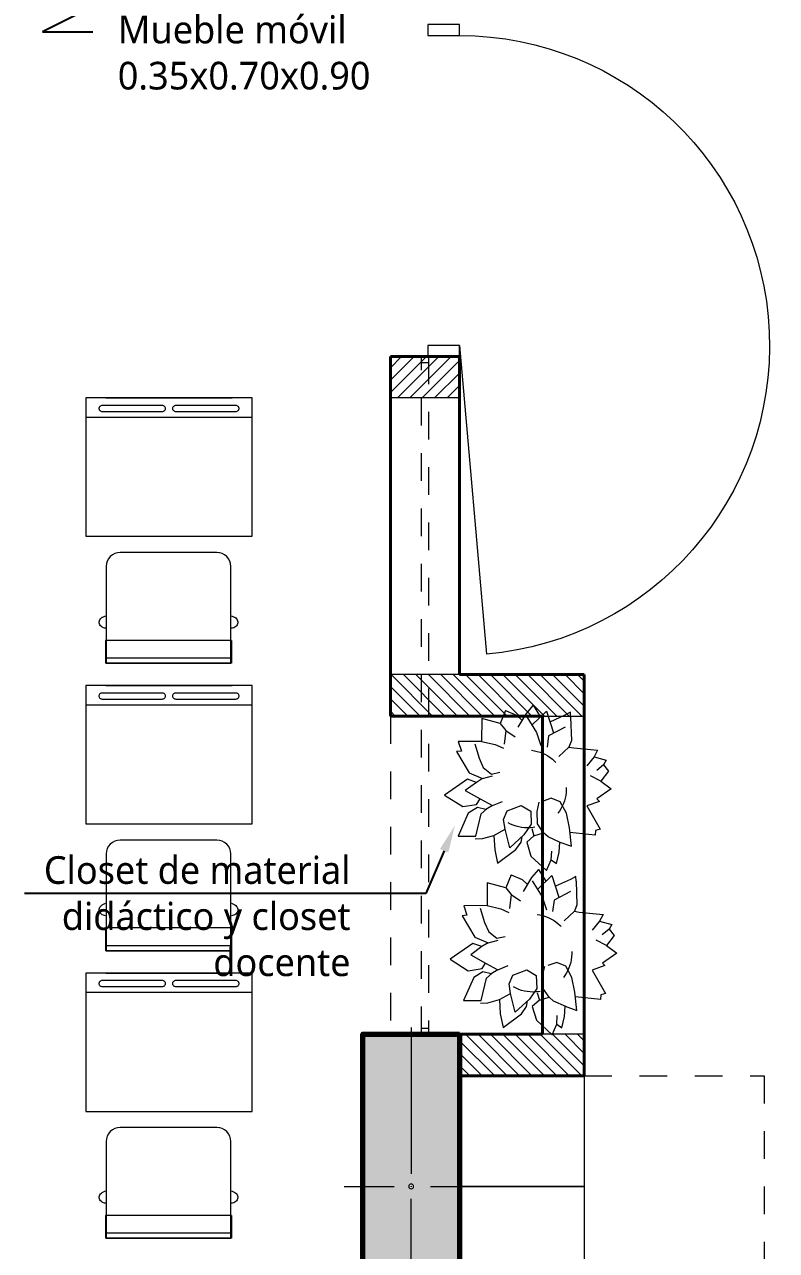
# Model space of a CAD drawing. Header units: metres. Extents: x 28 to 239, y -1 to 113.
# Drawn here: x 43.978 to 46.695, y 47.546 to 51.978 of the extents above; entities that cross this region are included whole.
import ezdxf
from ezdxf import colors
from ezdxf.entities.mleader import LeaderData, LeaderLine
from ezdxf.math import Vec2, Vec3

# ---------------------------------------------------------------- set-up
doc = ezdxf.new("R2010")
doc.units = ezdxf.units.M
doc.linetypes.add('DASHED2', pattern=[0.375, 0.25, -0.125])
for name, color, linetype, lineweight in [('COLUMNAS 50', 32, 'Continuous', 70), ('COLUMNETASSS', 211, 'Continuous', 20), ('Cotas varias El', 253, 'Continuous', 13), ('Equipamiento SR', 23, 'Continuous', 0), ('GRAFO01', 7, 'Continuous', 0), ('letras sr', 7, 'Continuous', 5), ('muro bajo', 191, 'Continuous', 40), ('Puertas El', 21, 'Continuous', 15), ('texturas', 252, 'Continuous', 0), ('Vanos', 140, 'Continuous', 5)]:
    doc.layers.add(name, color=color, linetype=linetype, lineweight=lineweight)
doc.styles.add('Generales', font='trebuc.ttf', dxfattribs={"height": 0.1})

# ---------------------------------------------------------------- blocks, each defined once
blk = doc.blocks.new('A$C5A0F33B4')
at = {"layer": 'Puertas El', "linetype": 'Continuous'}
blk.add_line((1.12, 1.16), (1.2176, 2.2757), dxfattribs=at)
at = {"layer": 'Puertas El', "linetype": 'ByBlock'}
for p, q in [((1.005, 1.16), (1.005, 1.2)), ((1.005, 1.2), (1.12, 1.2)), ((1.12, 1.2), (1.005, 1.2)), ((1.12, 1.2), (1.12, 1.16)), ((1.12, 1.16), (1.005, 1.16)), ((1.005, 0), (1.005, 0.04)), ((1.005, 0.04), (1.12, 0.04)), ((1.12, 0), (1.005, 0)), ((1.12, 0), (1.005, 0)), ((1.12, 0), (1.005, 0)), ((1.12, 0.04), (1.12, 0))]:
    blk.add_line(p, q, dxfattribs=at)
blk.add_arc((1.12, 1.16), 1.12, 270, 85, dxfattribs=at)
blk = doc.blocks.new('Columna 1.10 x0.30')
at = {"true_color": 0xc7c8ca}
h = blk.add_hatch(color=9, dxfattribs=at)
h.dxf.hatch_style = 1
h.paths.add_polyline_path([(-234.8493, 113.8066), (-235.9493, 113.8066), (-235.9493, 113.4566), (-234.8493, 113.4566)])
h.paths.add_polyline_path([(-235.3906, 113.6316, -1), (-235.408, 113.6316, -1)], flags=16)
at = {"layer": 'COLUMNAS 50', "color": 1, "linetype": 'Continuous', "lineweight": 5}
for p, q in [((-235.3993, 113.8732), (-235.3993, 113.6932)), ((-235.9743, 113.6316), (-235.4443, 113.6316)), ((-234.8243, 113.6316), (-235.3543, 113.6316)), ((-235.3993, 113.5616), (-235.3993, 113.3816))]:
    blk.add_line(p, q, dxfattribs=at)
at = {"layer": 'COLUMNAS 50', "linetype": 'Continuous'}
blk.add_lwpolyline([(-235.9493, 113.4566), (-234.8493, 113.4566), (-234.8493, 113.8066), (-235.9493, 113.8066)], close=True, dxfattribs=at)
at = {"layer": 'COLUMNAS 50', "color": 1, "linetype": 'Continuous', "lineweight": 5}
blk.add_circle((-235.3993, 113.6316), 0.00871, dxfattribs=at)
blk.add_point((-235.3993, 113.6316), dxfattribs=at)
blk = doc.blocks.new('School Desk 2')
at = {"layer": 'Equipamiento SR', "linetype": 'Continuous'}
for p, q in [((0.1995, 0.3017), (0.6995, 0.3017)), ((0.1995, -0.2983), (0.1995, 0.3017)), ((0.629, 0.3017), (0.629, -0.2983)), ((0.6995, 0.3017), (0.6995, -0.2983)), ((-0.241, 0.228), (-0.2591, 0.228)), ((-0.2591, 0.228), (-0.2591, -0.228)), ((-0.1767, 0.228), (-0.241, 0.228)), ((-0.241, 0.228), (-0.241, -0.228)), ((-0.1767, 0.228), (-0.1767, -0.228)), ((-0.1322, 0.2314), (-0.1327, 0.228)), ((-0.1309, 0.2356), (-0.1322, 0.2314)), ((-0.129, 0.2394), (-0.1309, 0.2356)), ((-0.1265, 0.2428), (-0.129, 0.2394)), ((-0.1236, 0.2457), (-0.1265, 0.2428)), ((-0.1203, 0.2479), (-0.1236, 0.2457)), ((-0.1168, 0.2494), (-0.1203, 0.2479)), ((-0.113, 0.2502), (-0.1168, 0.2494)), ((-0.1092, 0.2502), (-0.113, 0.2502)), ((-0.1055, 0.2494), (-0.1092, 0.2502)), ((-0.1019, 0.2479), (-0.1055, 0.2494)), ((-0.0987, 0.2457), (-0.1019, 0.2479)), ((-0.0957, 0.2428), (-0.0987, 0.2457)), ((-0.0933, 0.2394), (-0.0957, 0.2428)), ((-0.0924, 0.2375), (-0.0933, 0.2394)), ((-0.0876, 0.228), (-0.0924, 0.2375)), ((0.6507, 0.2435), (0.651, 0.2457)), ((0.6507, 0.2424), (0.6507, 0.2435)), ((0.6507, 0.027), (0.6507, 0.2424)), ((0.651, 0.2457), (0.6517, 0.2477)), ((0.6517, 0.2477), (0.6526, 0.2497)), ((0.6526, 0.2497), (0.6539, 0.2514)), ((0.6539, 0.2514), (0.6553, 0.2528)), ((0.6553, 0.2528), (0.657, 0.2539)), ((0.657, 0.2539), (0.6587, 0.2546)), ((0.6587, 0.2546), (0.6606, 0.255)), ((0.6606, 0.255), (0.6625, 0.255)), ((0.6625, 0.255), (0.6644, 0.2546)), ((0.6644, 0.2546), (0.6662, 0.2539)), ((0.6662, 0.2539), (0.6678, 0.2528)), ((0.6678, 0.2528), (0.6693, 0.2514)), ((0.6693, 0.2514), (0.6705, 0.2497)), ((0.6705, 0.2497), (0.6714, 0.2477)), ((0.6714, 0.2477), (0.6721, 0.2457)), ((0.6721, 0.2457), (0.6724, 0.2435)), ((0.6724, 0.2435), (0.6724, 0.2424)), ((0.6724, 0.2424), (0.6724, 0.027)), ((0.6995, -0.2263), (0.6995, 0.2297)), ((0.6507, 0.0259), (0.6507, 0.027)), ((0.651, 0.0238), (0.6507, 0.0259)), ((0.6517, 0.0217), (0.651, 0.0238)), ((0.6526, 0.0198), (0.6517, 0.0217)), ((0.6539, 0.0181), (0.6526, 0.0198)), ((0.6553, 0.0166), (0.6539, 0.0181)), ((0.657, 0.0155), (0.6553, 0.0166)), ((0.6587, 0.0148), (0.657, 0.0155)), ((0.6606, 0.0144), (0.6587, 0.0148)), ((0.6625, 0.0144), (0.6606, 0.0144)), ((0.6644, 0.0148), (0.6625, 0.0144)), ((0.6662, 0.0155), (0.6644, 0.0148)), ((0.6678, 0.0166), (0.6662, 0.0155)), ((0.6693, 0.0181), (0.6678, 0.0166)), ((0.6705, 0.0198), (0.6693, 0.0181)), ((0.6714, 0.0217), (0.6705, 0.0198)), ((0.6721, 0.0238), (0.6714, 0.0217)), ((0.6724, 0.0259), (0.6721, 0.0238)), ((0.6724, 0.027), (0.6724, 0.0259)), ((0.6507, -0.0225), (0.651, -0.0203)), ((0.6507, -0.0236), (0.6507, -0.0225)), ((0.6507, -0.2389), (0.6507, -0.0236)), ((0.651, -0.0203), (0.6517, -0.0182)), ((0.6517, -0.0182), (0.6526, -0.0163)), ((0.6526, -0.0163), (0.6539, -0.0146)), ((0.6539, -0.0146), (0.6553, -0.0132)), ((0.6553, -0.0132), (0.657, -0.0121)), ((0.657, -0.0121), (0.6587, -0.0113)), ((0.6587, -0.0113), (0.6606, -0.0109)), ((0.6606, -0.0109), (0.6625, -0.0109)), ((0.6625, -0.0109), (0.6644, -0.0113)), ((0.6644, -0.0113), (0.6662, -0.0121)), ((0.6662, -0.0121), (0.6678, -0.0132)), ((0.6678, -0.0132), (0.6693, -0.0146)), ((0.6693, -0.0146), (0.6705, -0.0163)), ((0.6705, -0.0163), (0.6714, -0.0182)), ((0.6714, -0.0182), (0.6721, -0.0203)), ((0.6721, -0.0203), (0.6724, -0.0225)), ((0.6724, -0.0225), (0.6724, -0.0236)), ((0.6724, -0.0236), (0.6724, -0.2389)), ((-0.241, -0.228), (-0.2591, -0.228)), ((-0.1767, -0.228), (-0.241, -0.228)), ((-0.1327, -0.228), (-0.1322, -0.2314)), ((-0.1322, -0.2314), (-0.1309, -0.2356)), ((-0.1309, -0.2356), (-0.129, -0.2394)), ((-0.129, -0.2394), (-0.1265, -0.2428)), ((-0.1265, -0.2428), (-0.1236, -0.2457)), ((-0.1236, -0.2457), (-0.1203, -0.2479)), ((-0.1203, -0.2479), (-0.1168, -0.2494)), ((-0.1168, -0.2494), (-0.113, -0.2502)), ((-0.113, -0.2502), (-0.1092, -0.2502)), ((-0.1092, -0.2502), (-0.1055, -0.2494)), ((-0.1055, -0.2494), (-0.1019, -0.2479)), ((-0.1019, -0.2479), (-0.0987, -0.2457)), ((-0.0987, -0.2457), (-0.0957, -0.2428)), ((-0.0957, -0.2428), (-0.0933, -0.2394)), ((-0.0933, -0.2394), (-0.0924, -0.2375)), ((-0.0924, -0.2375), (-0.0876, -0.228)), ((0.6507, -0.24), (0.6507, -0.2389)), ((0.651, -0.2422), (0.6507, -0.24)), ((0.6517, -0.2443), (0.651, -0.2422)), ((0.6526, -0.2462), (0.6517, -0.2443)), ((0.6539, -0.2479), (0.6526, -0.2462)), ((0.6553, -0.2493), (0.6539, -0.2479)), ((0.657, -0.2505), (0.6553, -0.2493)), ((0.6587, -0.2512), (0.657, -0.2505)), ((0.6606, -0.2516), (0.6587, -0.2512)), ((0.6625, -0.2516), (0.6606, -0.2516)), ((0.6644, -0.2512), (0.6625, -0.2516)), ((0.6662, -0.2505), (0.6644, -0.2512)), ((0.6678, -0.2493), (0.6662, -0.2505)), ((0.6693, -0.2479), (0.6678, -0.2493)), ((0.6705, -0.2462), (0.6693, -0.2479)), ((0.6714, -0.2443), (0.6705, -0.2462)), ((0.6721, -0.2422), (0.6714, -0.2443)), ((0.6724, -0.24), (0.6721, -0.2422)), ((0.6724, -0.2389), (0.6724, -0.24)), ((0.6995, -0.2983), (0.1995, -0.2983)), ((0.629, -0.2833), (0.6295, -0.2833))]:
    blk.add_line(p, q, dxfattribs=at)
blk.add_lwpolyline([(-0.2591, 0.225), (0.0909, 0.225, -0.414214), (0.1409, 0.175), (0.1409, -0.175, -0.414214), (0.0909, -0.225), (-0.2591, -0.225), (-0.2591, 0.225)], format="xyb", dxfattribs=at)
blk = doc.blocks.new('A$C4CA21B86')
at = {"layer": 'GRAFO01', "color": 251, "linetype": 'DASHED2', "lineweight": 9, "ltscale": 0.1}
for p, q in [((0.2206, 0.5784), (0.2008, 0.5316)), ((0.2206, 0.5784), (0.2601, 0.5614)), ((0.3198, 0.5977), (0.2943, 0.5682)), ((0.3679, 0.5763), (0.3168, 0.5265)), ((0.3198, 0.5977), (0.3462, 0.5551)), ((0.3679, 0.5763), (0.3932, 0.4975)), ((0.1342, 0.5496), (0.1337, 0.467)), ((0.2008, 0.5316), (0.1342, 0.5496)), ((0.2601, 0.5614), (0.2795, 0.5434)), ((0.2943, 0.5682), (0.2645, 0.5182)), ((0.2967, 0.5564), (0.3321, 0.4995)), ((0.435, 0.5618), (0.3805, 0.5371)), ((0.4544, 0.573), (0.435, 0.5618)), ((0.4553, 0.5552), (0.4544, 0.573)), ((0.4553, 0.5552), (0.4585, 0.4705)), ((0.2008, 0.5316), (0.2212, 0.507)), ((0.2212, 0.507), (0.2147, 0.4566)), ((0.2212, 0.507), (0.2545, 0.4841)), ((0.3321, 0.4995), (0.3483, 0.4523)), ((0.4355, 0.518), (0.3759, 0.4874)), ((0.1337, 0.467), (0.0492, 0.4669)), ((0.0492, 0.4669), (0.0608, 0.4322)), ((0.1092, 0.4579), (0.1248, 0.4067)), ((0.1335, 0.467), (0.183, 0.4555)), ((0.183, 0.4555), (0.2123, 0.4422)), ((0.3759, 0.4874), (0.3701, 0.4463)), ((0.4492, 0.4466), (0.4123, 0.4126)), ((0.4585, 0.4705), (0.4492, 0.4466)), ((0.4492, 0.4466), (0.4664, 0.4434)), ((0.4664, 0.4434), (0.5525, 0.4351)), ((0.0608, 0.4322), (0.0433, 0.4303)), ((0.0433, 0.4303), (0.0891, 0.3537)), ((0.1248, 0.4067), (0.1399, 0.3728)), ((0.5404, 0.4114), (0.5135, 0.3788)), ((0.5525, 0.4351), (0.5404, 0.4114)), ((0.5404, 0.4114), (0.5842, 0.3988)), ((0.1399, 0.3728), (0.1693, 0.349)), ((0.1693, 0.349), (0.1991, 0.3561)), ((0.5743, 0.3826), (0.55, 0.362)), ((0.5923, 0.3592), (0.5646, 0.3229)), ((0.5842, 0.3988), (0.5743, 0.3826)), ((0.5743, 0.3826), (0.5923, 0.3592)), ((0.0824, 0.3301), (0, 0.2732)), ((0.1151, 0.3189), (0.0744, 0.289)), ((0.1151, 0.3189), (0.0824, 0.3301)), ((0.0891, 0.3537), (0.1375, 0.3327)), ((0.1375, 0.3327), (0.1151, 0.3189)), ((0.1375, 0.3327), (0.1736, 0.342)), ((0.5646, 0.3229), (0.5275, 0.3423)), ((0.5646, 0.3229), (0.6024, 0.2956)), ((0, 0.2732), (0.0656, 0.2316)), ((0.0744, 0.289), (0.128, 0.2591)), ((0.6024, 0.2956), (0.5502, 0.2595)), ((0.0656, 0.2316), (0.1157, 0.2393)), ((0.1187, 0.2282), (0.0852, 0.2075)), ((0.1157, 0.2393), (0.128, 0.2591)), ((0.1484, 0.2207), (0.1187, 0.2282)), ((0.128, 0.2591), (0.1725, 0.2355)), ((0.1317, 0.2048), (0.1524, 0.2232)), ((0.1725, 0.2355), (0.1484, 0.2207)), ((0.1725, 0.2355), (0.2098, 0.2504)), ((0.2263, 0.2162), (0.2768, 0.2352)), ((0.2768, 0.2352), (0.3111, 0.215)), ((0.3344, 0.2132), (0.3421, 0.2475)), ((0.3855, 0.2619), (0.3535, 0.2504)), ((0.4181, 0.2487), (0.3855, 0.2619)), ((0.4402, 0.2075), (0.4181, 0.2487)), ((0.5593, 0.2504), (0.5134, 0.2343)), ((0.5134, 0.2343), (0.5617, 0.1499)), ((0.5502, 0.2595), (0.5593, 0.2504)), ((0.0852, 0.2075), (0.0486, 0.1244)), ((0.1124, 0.1241), (0.1317, 0.2048)), ((0.213, 0.1848), (0.2263, 0.2162)), ((0.2184, 0.1494), (0.213, 0.1848)), ((0.3111, 0.215), (0.3129, 0.168)), ((0.3356, 0.1692), (0.3344, 0.2132)), ((0.4511, 0.1546), (0.4402, 0.2075)), ((0.1781, 0.1274), (0.2184, 0.1494)), ((0.2356, 0.0825), (0.2184, 0.1494)), ((0.3129, 0.168), (0.2864, 0.1294)), ((0.3149, 0.1524), (0.3228, 0.1259)), ((0.3228, 0.1259), (0.3578, 0.1363)), ((0.3578, 0.1363), (0.3356, 0.1692)), ((0.3737, 0.122), (0.3578, 0.1363)), ((0.4582, 0.088), (0.4511, 0.1546)), ((0.5435, 0.1276), (0.4529, 0.1378)), ((0.5449, 0.145), (0.5435, 0.1276)), ((0.5617, 0.1499), (0.5449, 0.145)), ((0.0486, 0.1244), (0.1124, 0.1241)), ((0.1104, 0.1147), (0.1365, 0.1159)), ((0.1365, 0.1159), (0.1781, 0.1274)), ((0.1781, 0.1274), (0.1811, 0.0755)), ((0.2864, 0.1294), (0.2356, 0.0825)), ((0.2574, 0.0758), (0.2763, 0.1025)), ((0.2763, 0.1025), (0.2798, 0.1229)), ((0.3228, 0.1259), (0.2968, 0.1027)), ((0.2968, 0.1027), (0.3122, 0.0528)), ((0.4182, 0.1021), (0.3737, 0.122)), ((0.4134, 0.0661), (0.4158, 0.1031)), ((0.4158, 0.1031), (0.4582, 0.088)), ((0.1811, 0.0755), (0.1912, 0.0267)), ((0.1912, 0.0267), (0.2574, 0.0758)), ((0.3122, 0.0528), (0.3685, 0)), ((0.3851, 0.0386), (0.3871, 0.0702)), ((0.404, 0.0255), (0.4134, 0.0661)), ((0.3685, 0), (0.3851, 0.0386)), ((0.3851, 0.0386), (0.404, 0.0255))]:
    blk.add_line(p, q, dxfattribs=at)
at = {"layer": 'GRAFO01', "color": 251, "linetype": 'DASHED2', "lineweight": 9, "ltscale": 0.1, "extrusion": (0, 0, -1)}
blk.add_ellipse((0.2992, 0.2952), major_axis=(0.0994, 0.0994), ratio=1, start_param=-0.678369, end_param=2.877304, dxfattribs=at)

msp = doc.modelspace()

# ---------------------------------------------------------------- hatches: boundary and pattern name
at = {"layer": 'texturas'}
h = msp.add_hatch(dxfattribs=at)
h.set_pattern_fill('ANSI31', color=256, scale=0.01)
h.set_pattern_definition([(45, (195.278467, -86.876957), (-0.0224506403, 0.0224506403), [])])
h.paths.add_polyline_path([(45.3002, 50.7779), (45.5502, 50.7779), (45.5502, 50.6279), (45.3002, 50.6279)])
h = msp.add_hatch(dxfattribs=at)
h.set_pattern_fill('ANSI31', color=256, scale=0.01, angle=90)
h.set_pattern_definition([(135, (217.166034, -200.722998), (-0.0224506403, -0.0224506403), [])])
h.paths.add_polyline_path([(46.0003, 49.6279), (45.3003, 49.6279), (45.3003, 49.4779), (46.0003, 49.4779)])
h = msp.add_hatch(dxfattribs=at)
h.set_pattern_fill('ANSI31', color=256, scale=0.01, angle=90)
h.set_pattern_definition([(135, (217.166034, -202.022998), (-0.0224506403, -0.0224506403), [])])
h.paths.add_polyline_path([(46.0003, 48.3279), (45.5503, 48.3279), (45.5503, 48.1779), (46.0003, 48.1779)])

# ---------------------------------------------------------------- linework, layer by layer
at = {"layer": 'COLUMNETASSS'}
for points in [[(45.3002, 50.7779), (45.5502, 50.7779), (45.5502, 50.6279), (45.3002, 50.6279)], [(45.3003, 49.6279), (45.3003, 49.4779), (46.0003, 49.4779), (46.0003, 49.6279)], [(45.5503, 48.3279), (45.5503, 48.1779), (46.0003, 48.1779), (46.0003, 48.3279)]]:
    msp.add_lwpolyline(points, close=True, dxfattribs=at)
at = {"layer": 'Equipamiento SR'}
for points in [[(45.5503, 48.1779), (46.0003, 48.1779), (46.0003, 47.7779), (45.5503, 47.7779)], [(45.5503, 47.7779), (46.0003, 47.7779), (46.0003, 47.3779), (45.5503, 47.3779)]]:
    msp.add_lwpolyline(points, dxfattribs=at)
at = {"layer": 'GRAFO01', "color": 251, "linetype": 'DASHED2', "lineweight": 9, "ltscale": 0.4}
for p, q in [((46.0003, 48.178), (46.6503, 48.178)), ((46.6503, 48.178), (46.6503, 42.978))]:
    msp.add_line(p, q, dxfattribs=at)
at = {"layer": 'muro bajo', "linetype": 'Continuous'}
for p, q in [((45.3002, 50.7779), (45.3002, 49.4779)), ((45.3002, 50.7779), (45.5503, 50.7779)), ((45.5503, 49.6279), (45.5503, 50.7779)), ((45.3003, 49.4779), (45.8503, 49.4779)), ((45.5503, 48.3279), (45.8503, 48.3279)), ((45.8503, 48.3279), (45.5503, 48.3279)), ((45.5503, 48.1779), (46.0003, 48.1779))]:
    msp.add_line(p, q, dxfattribs=at)
for points in [[(46.0003, 49.6279), (45.5503, 49.6279)], [(46.0003, 48.1779), (46.0003, 49.6279)], [(45.8503, 48.3279), (45.8503, 49.4779)]]:
    msp.add_lwpolyline(points, dxfattribs=at)
at = {"layer": 'Vanos', "color": 7, "linetype": 'DASHED2', "ltscale": 0.3}
for p, q in [((45.4128, 48.3279), (45.4128, 50.7779)), ((45.4378, 50.7779), (45.4378, 48.3279)), ((45.3003, 49.4779), (45.3003, 48.3279))]:
    msp.add_line(p, q, dxfattribs=at)
at = {"layer": 'Vanos', "color": 7, "linetype": 'DASHED2'}
for p, q in [((45.4128, 50.756), (45.4378, 50.756)), ((45.4128, 48.3498), (45.4378, 48.3498))]:
    msp.add_line(p, q, dxfattribs=at)

# ---------------------------------------------------------------- block references
at = {"layer": 'COLUMNAS 50', "xscale": -1, "rotation": 89.99999920824303}
msp.add_blockref('Columna 1.10 x0.30', (159.0068, -187.6214), dxfattribs=at)
at = {"layer": 'Cotas varias El'}
for p in [(45.4961, 48.9195), (45.516, 48.3258)]:
    msp.add_blockref('A$C4CA21B86', p, dxfattribs=at)
at = {"layer": 'Equipamiento SR', "xscale": -1, "rotation": 180}
msp.add_blockref('A$C5A0F33B4', (44.4303, 51.9779), dxfattribs=at)
at = {"layer": 'Equipamiento SR', "linetype": 'Continuous', "xscale": -1, "rotation": 270.0000002109135}
for p in [(44.4985, 49.9284), (44.4985, 48.889), (44.4985, 47.8496)]:
    msp.add_blockref('School Desk 2', p, dxfattribs=at)

# ---------------------------------------------------------------- leaders
at = {"layer": 'letras sr'}
ml = msp.add_multileader_mtext('Standard', dxfattribs=at)
ml.set_content('{\\H0.86957x;Mueble móvil\\P0.35x0.70x0.90} ', color=256, style='Generales')
ml.set_leader_properties()
ml.build(insert=Vec2(0, 0))
ml.multileader.update_dxf_attribs({"text_right_attachment_type": 6, "dogleg_length": 0.36, "arrow_head_size": 0.1})
ctx = ml.context
ctx.base_point, ctx.char_height, ctx.arrow_head_size, ctx.landing_gap_size, ctx.plane_origin = Vec3(44.2251, 51.9515), 0.115, 0.1, 0.09, Vec3(44.1577, 52.5254)
ctx.right_attachment = 6
notes = []
notes.append((ctx, [(0, (1, 1, 0), (44.0425, 51.9515), (1, 0), 0.1826, [(0, [(44.4335, 52.148)], 0, [])])]))
ctx.mtext.insert, ctx.mtext.flow_direction = Vec3(44.3151, 52.0098), 5
ml = msp.add_multileader_mtext('Standard', dxfattribs=at)
ml.set_content('{\\H0.86957x;Closet de material\\Pdidáctico y closet \\Pdocente} ', color=256, style='Generales')
ml.set_leader_properties()
ml.build(insert=Vec2(0, 0))
ml.multileader.update_dxf_attribs({"text_right_attachment_type": 6, "dogleg_length": 0.36, "arrow_head_size": 0.1})
ctx = ml.context
ctx.base_point, ctx.char_height, ctx.arrow_head_size, ctx.landing_gap_size, ctx.plane_origin = Vec3(43.9363, 48.9134), 0.115, 0.1, 0.09, Vec3(43.093, 49.4304)
ctx.right_attachment, ctx.text_align_type = 6, 2
notes.append((ctx, [(1, (1, 1, 0), (45.4287, 48.8366), (-1, 0), 0.1826, [(0, [(45.5335, 49.083)], 0, [])])]))
ctx.mtext.insert, ctx.mtext.width, ctx.mtext.alignment, ctx.mtext.flow_direction = Vec3(45.1561, 48.9716), 1.166344, 3, 5
for ctx, leaders in notes:
    for number, flags, end, landing, length, lines in leaders:
        leader = LeaderData()
        leader.index, (leader.has_last_leader_line, leader.has_dogleg_vector, leader.attachment_direction) = number, flags
        leader.last_leader_point, leader.dogleg_vector, leader.dogleg_length = Vec3(end), Vec3(landing), length
        for number, points, colour, breaks in lines:
            line = LeaderLine()
            line.index, line.vertices, line.color, line.breaks = number, Vec3.list(points), colors.encode_raw_color(colour), breaks
            leader.lines.append(line)
        ctx.leaders.append(leader)

doc.saveas('drawing.dxf')
